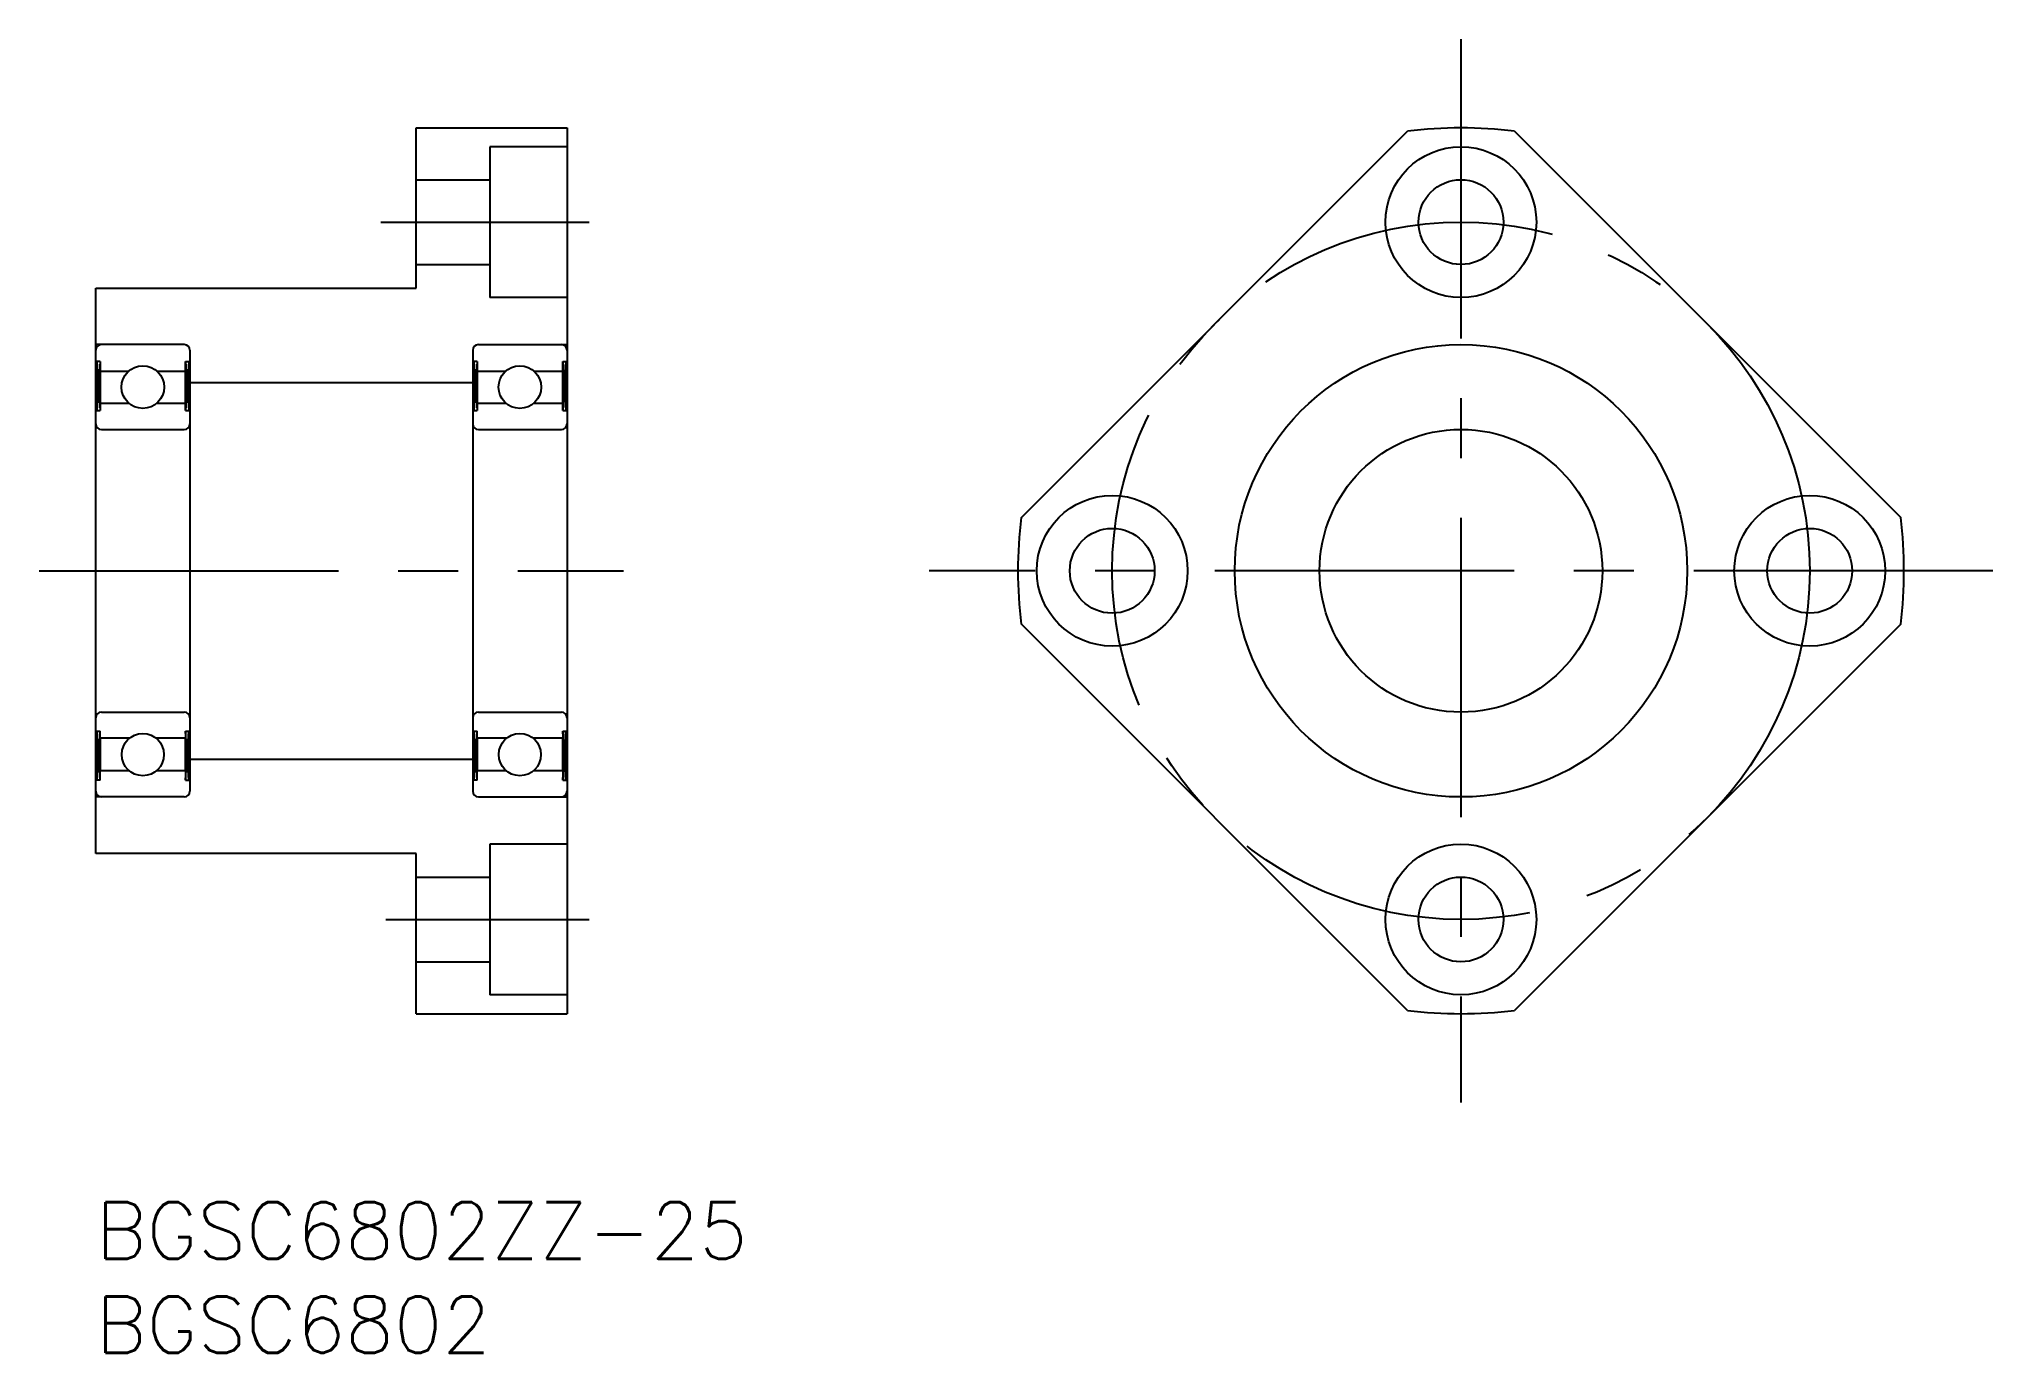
# Model space of a CAD drawing. Extents: x -3 to 101, y -8 to 62.
import ezdxf

# ---------------------------------------------------------------- set-up
doc = ezdxf.new("R2010")
doc.units = 0
doc.header["$LTSCALE"] = 0.5
doc.linetypes.add('CENTER', pattern=[50.8, 31.75, -6.35, 6.35, -6.35])
doc.linetypes.add('CNS_SOLID', pattern=[0])
for name, color, linetype in [('MSM_CENTER', 1, 'CENTER'), ('MSM_CONTINUOUS', 7, 'CONTINUOUS'), ('MSM_NARROW', 5, 'CONTINUOUS'), ('MSM_PART_NUMBER', 7, 'CONTINUOUS'), ('VIS', 7, 'CNS_SOLID')]:
    doc.layers.add(name, color=color, linetype=linetype)
doc.styles.get("Standard").update_dxf_attribs({"font": 'txt.shx', "height": 3, "bigfont": 'bigfont.shx'})

# ---------------------------------------------------------------- blocks, each defined once
blk = doc.blocks.new('*U1')
at = {"layer": 'MSM_PART_NUMBER'}
blk.add_text('BGSC6802ZZ-25', height=3, dxfattribs=at).set_placement((0, -3))
blk = doc.blocks.new('*U2')
at = {"layer": 'MSM_PART_NUMBER'}
blk.add_text('BGSC6802', height=3, dxfattribs=at).set_placement((0, -8))

msp = doc.modelspace()

# ---------------------------------------------------------------- linework, layer by layer
at = {"layer": 'MSM_CENTER'}
for p, q in [((72.42, 61.71), (72.42, 5.29)), ((15.13, 52), (26.18, 52)), ((-3, 33.5), (28, 33.5)), ((100.64, 33.5), (44.21, 33.5)), ((15.39, 15), (26.18, 15))]:
    msp.add_line(p, q, dxfattribs=at)
msp.add_circle((72.42, 33.5), 18.5, dxfattribs=at)
at = {"layer": 'MSM_CONTINUOUS'}
for p, q in [((17, 48.5), (17, 57)), ((17, 57), (25, 57)), ((20.9, 56), (20.9, 48)), ((25, 56), (20.9, 56)), ((25, 57), (25, 10)), ((49.1, 36.33), (69.59, 56.83)), ((75.26, 56.83), (95.75, 36.33)), ((17, 54.25), (20.9, 54.25)), ((17, 49.75), (20.9, 49.75)), ((0, 48.5), (17, 48.5)), ((0, 18.5), (0, 48.5)), ((25, 48), (20.9, 48)), ((4.7, 45.5), (0, 45.5)), ((5, 45.2), (5, 21.8)), ((20, 45.2), (20, 21.8)), ((20.3, 45.5), (25, 45.5)), ((5, 43.5), (20, 43.5)), ((69.59, 10.17), (49.1, 30.67)), ((95.75, 30.67), (75.26, 10.17)), ((5, 23.5), (20, 23.5)), ((4.7, 21.5), (0, 21.5)), ((20.3, 21.5), (25, 21.5)), ((20.9, 19), (20.9, 11)), ((25, 19), (20.9, 19)), ((17, 18.5), (0, 18.5)), ((17, 10), (17, 18.5)), ((17, 17.25), (20.9, 17.25)), ((17, 12.75), (20.9, 12.75)), ((25, 11), (20.9, 11)), ((17, 10), (25, 10))]:
    msp.add_line(p, q, dxfattribs=at)
for centre, radius in [((72.42, 52), 4), ((72.42, 52), 2.25), ((72.42, 33.5), 12), ((2.5, 43.25), 1.13), ((22.5, 43.25), 1.13), ((72.42, 33.5), 7.5), ((53.92, 33.5), 4), ((90.92, 33.5), 4), ((53.92, 33.5), 2.25), ((90.92, 33.5), 2.25), ((2.5, 23.75), 1.12), ((22.5, 23.75), 1.12), ((72.42, 15), 4), ((72.42, 15), 2.25)]:
    msp.add_circle(centre, radius, dxfattribs=at)
for start, end in [(83.0722, 96.9278), (173.0722, 186.9278), (353.0722, 6.9278), (263.0722, 276.9278)]:
    msp.add_arc((72.42, 33.5), 23.5, start, end, dxfattribs=at)
at = {"layer": 'MSM_NARROW'}
for p, q in [((0.06, 44.6), (0.23, 42)), ((0.23, 44.6), (0.06, 42)), ((4.77, 44.6), (4.94, 42)), ((4.94, 44.6), (4.77, 42)), ((20.06, 44.6), (20.23, 42)), ((20.23, 44.6), (20.06, 42)), ((24.77, 44.6), (24.94, 42)), ((24.94, 44.6), (24.77, 42)), ((0.23, 22.4), (0.06, 25)), ((0.06, 22.4), (0.23, 25)), ((4.77, 22.4), (4.94, 25)), ((4.94, 22.4), (4.77, 25)), ((20.06, 22.4), (20.23, 25)), ((20.23, 22.4), (20.06, 25)), ((24.77, 22.4), (24.94, 25)), ((24.94, 22.4), (24.77, 25))]:
    msp.add_line(p, q, dxfattribs=at)
at = {"layer": 'VIS'}
for p, q in [((0.23, 44.6), (0, 44.6)), ((0.06, 42), (0.06, 44.6)), ((0.23, 44.6), (0.23, 42.37)), ((4.77, 44.6), (5, 44.6)), ((4.77, 42.37), (4.77, 44.6)), ((4.94, 44.6), (4.94, 42)), ((20.23, 44.6), (20, 44.6)), ((20.06, 42), (20.06, 44.6)), ((20.23, 44.6), (20.23, 42.37)), ((24.77, 42.37), (24.77, 44.6)), ((24.77, 44.6), (25, 44.6)), ((24.94, 44.6), (24.94, 42)), ((0.23, 42.37), (0.23, 44.1)), ((0.23, 44.1), (0.23, 42)), ((0.23, 44.1), (1.76, 44.1)), ((3.24, 44.1), (4.77, 44.1)), ((4.77, 44.1), (4.77, 42.37)), ((4.77, 42), (4.77, 44.1)), ((20.23, 44.1), (21.76, 44.1)), ((20.23, 44.1), (20.23, 42)), ((20.23, 42.37), (20.23, 44.1)), ((23.24, 44.1), (24.77, 44.1)), ((24.77, 42), (24.77, 44.1)), ((24.77, 44.1), (24.77, 42.37)), ((0, 42), (0.23, 42)), ((1.79, 42.37), (0.23, 42.37)), ((4.77, 42.37), (3.21, 42.37)), ((4.77, 42), (5, 42)), ((20, 42), (20.23, 42)), ((21.79, 42.37), (20.23, 42.37)), ((24.77, 42.37), (23.21, 42.37)), ((24.77, 42), (25, 42)), ((0.3, 41), (4.7, 41)), ((20.3, 41), (24.7, 41)), ((0.3, 26), (4.7, 26)), ((20.3, 26), (24.7, 26)), ((0, 25), (0.23, 25)), ((0.06, 25), (0.06, 22.4)), ((0.23, 22.9), (0.23, 25)), ((4.77, 25), (5, 25)), ((4.77, 25), (4.77, 22.9)), ((4.94, 22.4), (4.94, 25)), ((20, 25), (20.23, 25)), ((20.06, 25), (20.06, 22.4)), ((20.23, 22.9), (20.23, 25)), ((24.77, 25), (24.77, 22.9)), ((24.77, 25), (25, 25)), ((24.94, 22.4), (24.94, 25)), ((0.23, 24.62), (0.23, 22.9)), ((0.23, 22.4), (0.23, 24.62)), ((1.79, 24.62), (0.23, 24.62)), ((4.77, 24.62), (3.21, 24.62)), ((4.77, 22.9), (4.77, 24.62)), ((4.77, 24.62), (4.77, 22.4)), ((21.79, 24.62), (20.23, 24.62)), ((20.23, 24.62), (20.23, 22.9)), ((20.23, 22.4), (20.23, 24.62)), ((24.77, 24.62), (23.21, 24.62)), ((24.77, 24.62), (24.77, 22.4)), ((24.77, 22.9), (24.77, 24.62)), ((0.23, 22.9), (1.76, 22.9)), ((3.24, 22.9), (4.77, 22.9)), ((20.23, 22.9), (21.76, 22.9)), ((23.24, 22.9), (24.77, 22.9)), ((0.23, 22.4), (0, 22.4)), ((4.77, 22.4), (5, 22.4)), ((20.23, 22.4), (20, 22.4)), ((24.77, 22.4), (25, 22.4))]:
    msp.add_line(p, q, dxfattribs=at)
for centre, start, end in [((0.3, 45.2), 90, 180), ((4.7, 45.2), 0, 90), ((20.3, 45.2), 90, 180), ((24.7, 45.2), 0, 90), ((0.3, 41.3), 180, 270), ((4.7, 41.3), 270, 0), ((20.3, 41.3), 180, 270), ((24.7, 41.3), 270, 0), ((0.3, 25.7), 90, 180), ((4.7, 25.7), 0, 90), ((20.3, 25.7), 90, 180), ((24.7, 25.7), 0, 90), ((0.3, 21.8), 180, 270), ((4.7, 21.8), 270, 0), ((20.3, 21.8), 180, 270), ((24.7, 21.8), 270, 0)]:
    msp.add_arc(centre, 0.3, start, end, dxfattribs=at)

# ---------------------------------------------------------------- block references
at = {"layer": 'MSM_CONTINUOUS'}
for name in ['*U1', '*U2']:
    msp.add_blockref(name, (0, 0), dxfattribs=at)

doc.saveas('drawing.dxf')
